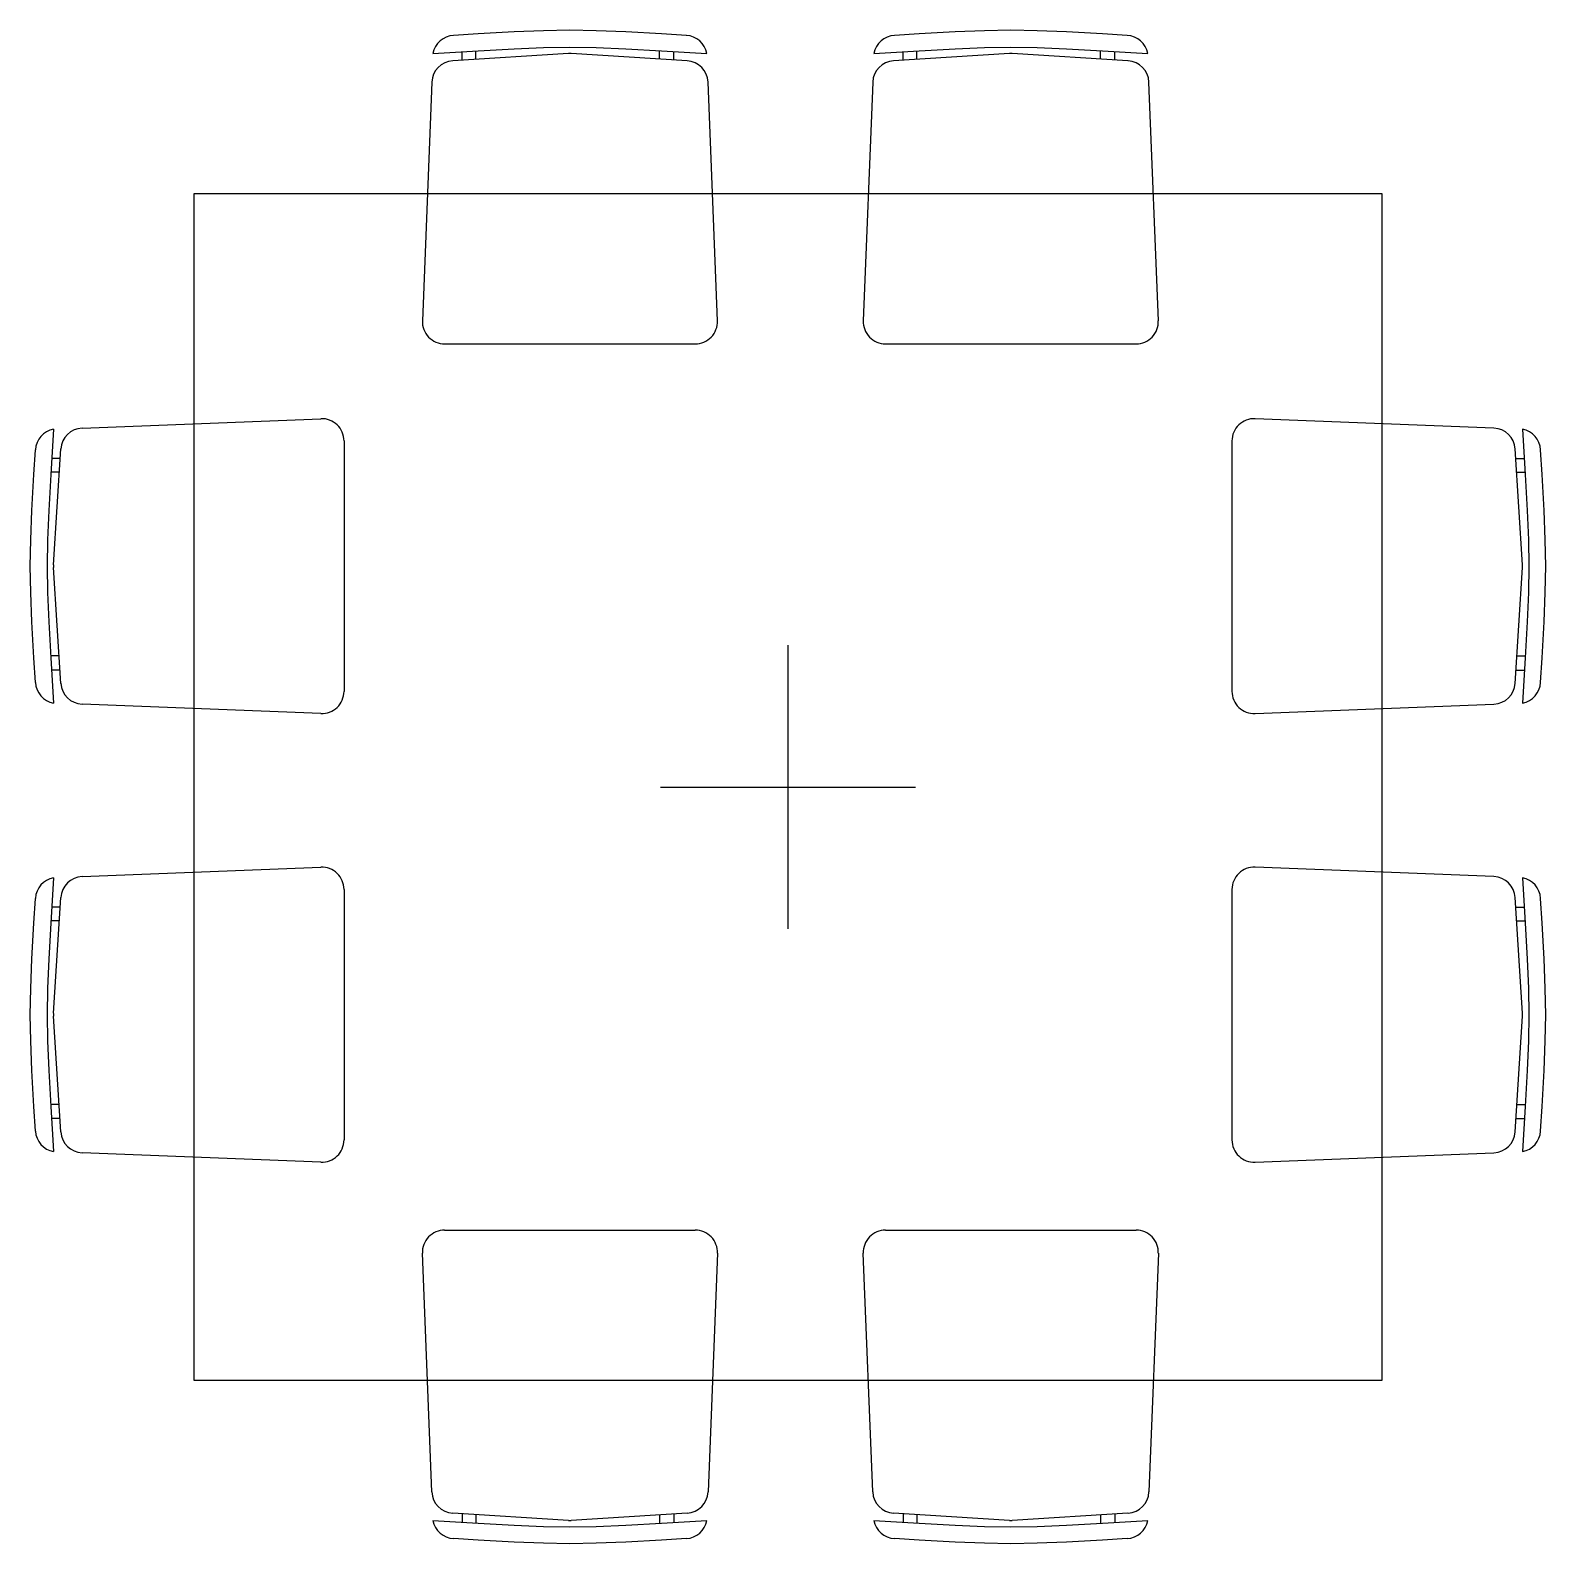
# Model space of a CAD drawing. Extents: x -1.02 to 1.02, y -1.02 to 1.02.
import ezdxf

# ---------------------------------------------------------------- set-up
doc = ezdxf.new("R2010")
doc.units = 0
doc.layers.get('0').update_dxf_attribs({"linetype": 'CONTINUOUS'})

msp = doc.modelspace()

# ---------------------------------------------------------------- linework, layer by layer
at = {"color": 0}
for p, q in [((-0.4174, 1.0151), (-0.4507, 1.013)), ((-0.369, 1.0177), (-0.4174, 1.0151)), ((-0.3293, 1.0193), (-0.369, 1.0177)), ((-0.2939, 1.0199), (-0.3293, 1.0193)), ((-0.2585, 1.0193), (-0.2939, 1.0199)), ((-0.2187, 1.0177), (-0.2585, 1.0193)), ((-0.1703, 1.0151), (-0.2187, 1.0177)), ((-0.137, 1.013), (-0.1703, 1.0151)), ((0.1766, 1.0151), (0.1434, 1.013)), ((0.225, 1.0177), (0.1766, 1.0151)), ((0.2648, 1.0193), (0.225, 1.0177)), ((0.3002, 1.0199), (0.2648, 1.0193)), ((0.3356, 1.0193), (0.3002, 1.0199)), ((0.3753, 1.0177), (0.3356, 1.0193)), ((0.4238, 1.0151), (0.3753, 1.0177)), ((0.457, 1.013), (0.4238, 1.0151)), ((-0.4784, 0.9886), (-0.4174, 0.9923)), ((-0.2957, 0.9884), (-0.4518, 0.9788)), ((-0.439, 0.9796), (-0.439, 0.991)), ((-0.4205, 0.9808), (-0.4205, 0.9921)), ((-0.4174, 0.9923), (-0.369, 0.995)), ((-0.369, 0.995), (-0.3293, 0.9966)), ((-0.3293, 0.9966), (-0.2939, 0.9971)), ((-0.2939, 0.9971), (-0.2585, 0.9966)), ((-0.1359, 0.9788), (-0.292, 0.9884)), ((-0.2585, 0.9966), (-0.2187, 0.995)), ((-0.2187, 0.995), (-0.1703, 0.9923)), ((-0.173, 0.9811), (-0.173, 0.9924)), ((-0.1703, 0.9923), (-0.1094, 0.9886)), ((-0.1537, 0.9799), (-0.1537, 0.9913)), ((0.1157, 0.9886), (0.1766, 0.9923)), ((0.2983, 0.9884), (0.1422, 0.9788)), ((0.1551, 0.9796), (0.1551, 0.991)), ((0.1736, 0.9808), (0.1736, 0.9921)), ((0.1766, 0.9923), (0.225, 0.995)), ((0.225, 0.995), (0.2648, 0.9966)), ((0.2648, 0.9966), (0.3002, 0.9971)), ((0.3002, 0.9971), (0.3356, 0.9966)), ((0.4581, 0.9788), (0.302, 0.9884)), ((0.3356, 0.9966), (0.3753, 0.995)), ((0.3753, 0.995), (0.4238, 0.9923)), ((0.4211, 0.9811), (0.4211, 0.9924)), ((0.4238, 0.9923), (0.4847, 0.9886)), ((0.4403, 0.9799), (0.4403, 0.9913)), ((-0.4799, 0.9501), (-0.4926, 0.6283)), ((-0.0951, 0.6283), (-0.1078, 0.9501)), ((0.1141, 0.9501), (0.1014, 0.6283)), ((0.499, 0.6283), (0.4863, 0.9501)), ((-0.8, 0.8), (0.8, 0.8)), ((-0.8, -0.8), (-0.8, 0.8)), ((0.8, 0.8), (0.8, -0.8)), ((-0.4627, 0.5972), (-0.1251, 0.5972)), ((0.1314, 0.5972), (0.469, 0.5972)), ((-0.9512, 0.4837), (-0.6295, 0.4964)), ((0.9511, 0.4837), (0.6294, 0.4964)), ((-0.9897, 0.4821), (-0.9934, 0.4212)), ((0.9896, 0.4821), (0.9933, 0.4212)), ((-1.0162, 0.4212), (-1.0142, 0.4545)), ((-0.9896, 0.2995), (-0.9799, 0.4556)), ((-0.5983, 0.4664), (-0.5983, 0.1289)), ((0.5982, 0.4664), (0.5982, 0.1289)), ((0.9895, 0.2995), (0.9799, 0.4556)), ((1.0161, 0.4212), (1.0141, 0.4545)), ((-0.9807, 0.4428), (-0.9921, 0.4428)), ((0.9807, 0.4428), (0.992, 0.4428)), ((-1.0189, 0.3728), (-1.0162, 0.4212)), ((-0.9934, 0.4212), (-0.9961, 0.3728)), ((-0.9819, 0.4242), (-0.9932, 0.4242)), ((0.9818, 0.4242), (0.9932, 0.4242)), ((0.9933, 0.4212), (0.996, 0.3728)), ((1.0188, 0.3728), (1.0161, 0.4212)), ((-1.0205, 0.3331), (-1.0189, 0.3728)), ((-0.9961, 0.3728), (-0.9977, 0.3331)), ((0.996, 0.3728), (0.9976, 0.3331)), ((1.0204, 0.3331), (1.0188, 0.3728)), ((-1.021, 0.2977), (-1.0205, 0.3331)), ((-0.9977, 0.3331), (-0.9982, 0.2977)), ((0.9976, 0.3331), (0.9982, 0.2977)), ((1.0209, 0.2977), (1.0204, 0.3331)), ((-1.0205, 0.2622), (-1.021, 0.2977)), ((-0.9982, 0.2977), (-0.9977, 0.2622)), ((-0.9799, 0.1397), (-0.9896, 0.2958)), ((0.9799, 0.1397), (0.9895, 0.2958)), ((0.9982, 0.2977), (0.9976, 0.2622)), ((1.0204, 0.2622), (1.0209, 0.2977)), ((-1.0189, 0.2225), (-1.0205, 0.2622)), ((-0.9977, 0.2622), (-0.9961, 0.2225)), ((0.9976, 0.2622), (0.996, 0.2225)), ((1.0188, 0.2225), (1.0204, 0.2622)), ((-1.0162, 0.1741), (-1.0189, 0.2225)), ((-0.9961, 0.2225), (-0.9934, 0.1741)), ((0.996, 0.2225), (0.9933, 0.1741)), ((1.0161, 0.1741), (1.0188, 0.2225)), ((0, -0.191), (0, 0.191)), ((-1.0142, 0.1408), (-1.0162, 0.1741)), ((-0.9822, 0.1768), (-0.9936, 0.1768)), ((-0.9934, 0.1741), (-0.9897, 0.1132)), ((0.9822, 0.1768), (0.9935, 0.1768)), ((0.9933, 0.1741), (0.9896, 0.1132)), ((1.0141, 0.1408), (1.0161, 0.1741)), ((-0.981, 0.1575), (-0.9924, 0.1575)), ((0.981, 0.1575), (0.9923, 0.1575)), ((-0.6295, 0.0989), (-0.9512, 0.1116)), ((0.6294, 0.0989), (0.9511, 0.1116)), ((-0.1718, 0), (0.1718, 0)), ((-0.9897, -0.1224), (-0.9934, -0.1833)), ((-0.9512, -0.1208), (-0.6295, -0.1081)), ((0.9511, -0.1208), (0.6294, -0.1081)), ((0.9896, -0.1224), (0.9933, -0.1833)), ((-0.5983, -0.1381), (-0.5983, -0.4757)), ((0.5982, -0.1381), (0.5982, -0.4757)), ((-1.0162, -0.1833), (-1.0142, -0.1501)), ((-0.9807, -0.1618), (-0.9921, -0.1618)), ((-0.9896, -0.305), (-0.9799, -0.1489)), ((0.9895, -0.305), (0.9799, -0.1489)), ((0.9807, -0.1618), (0.992, -0.1618)), ((1.0161, -0.1833), (1.0141, -0.1501)), ((-1.0188, -0.2317), (-1.0162, -0.1833)), ((-0.9934, -0.1833), (-0.9961, -0.2317)), ((-0.9819, -0.1803), (-0.9932, -0.1803)), ((0.9818, -0.1803), (0.9932, -0.1803)), ((0.9933, -0.1833), (0.996, -0.2317)), ((1.0188, -0.2317), (1.0161, -0.1833)), ((-1.0204, -0.2715), (-1.0188, -0.2317)), ((-0.9961, -0.2317), (-0.9977, -0.2715)), ((0.996, -0.2317), (0.9976, -0.2715)), ((1.0204, -0.2715), (1.0188, -0.2317)), ((-1.021, -0.3069), (-1.0204, -0.2715)), ((-0.9977, -0.2715), (-0.9982, -0.3069)), ((0.9976, -0.2715), (0.9982, -0.3069)), ((1.0209, -0.3069), (1.0204, -0.2715)), ((-1.0204, -0.3423), (-1.021, -0.3069)), ((-0.9982, -0.3069), (-0.9977, -0.3423)), ((-0.9799, -0.4648), (-0.9896, -0.3087)), ((0.9799, -0.4648), (0.9895, -0.3087)), ((0.9982, -0.3069), (0.9976, -0.3423)), ((1.0204, -0.3423), (1.0209, -0.3069)), ((-1.0188, -0.382), (-1.0204, -0.3423)), ((-0.9977, -0.3423), (-0.9961, -0.382)), ((0.9976, -0.3423), (0.996, -0.382)), ((1.0188, -0.382), (1.0204, -0.3423)), ((-1.0162, -0.4305), (-1.0188, -0.382)), ((-0.9961, -0.382), (-0.9934, -0.4305)), ((0.996, -0.382), (0.9933, -0.4305)), ((1.0161, -0.4305), (1.0188, -0.382)), ((-0.9822, -0.4278), (-0.9935, -0.4278)), ((0.9822, -0.4278), (0.9935, -0.4278)), ((-1.0142, -0.4637), (-1.0162, -0.4305)), ((-0.9934, -0.4305), (-0.9897, -0.4914)), ((-0.981, -0.447), (-0.9924, -0.447)), ((0.981, -0.447), (0.9923, -0.447)), ((0.9933, -0.4305), (0.9896, -0.4914)), ((1.0141, -0.4637), (1.0161, -0.4305)), ((-0.6295, -0.5056), (-0.9512, -0.4929)), ((0.6294, -0.5056), (0.9511, -0.4929)), ((-0.4627, -0.5972), (-0.1251, -0.5972)), ((0.1314, -0.5972), (0.469, -0.5972)), ((-0.4799, -0.9501), (-0.4926, -0.6283)), ((-0.0951, -0.6283), (-0.1078, -0.9501)), ((0.1141, -0.9501), (0.1014, -0.6283)), ((0.499, -0.6283), (0.4863, -0.9501)), ((0.8, -0.8), (-0.8, -0.8)), ((-0.2957, -0.9884), (-0.4518, -0.9788)), ((-0.439, -0.9796), (-0.439, -0.991)), ((-0.1359, -0.9788), (-0.292, -0.9884)), ((-0.1537, -0.9799), (-0.1537, -0.9913)), ((0.2983, -0.9884), (0.1422, -0.9788)), ((0.1551, -0.9796), (0.1551, -0.991)), ((0.4581, -0.9788), (0.302, -0.9884)), ((0.4403, -0.9799), (0.4403, -0.9913)), ((-0.4784, -0.9886), (-0.4174, -0.9923)), ((-0.4205, -0.9808), (-0.4205, -0.9921)), ((-0.4174, -0.9923), (-0.369, -0.995)), ((-0.369, -0.995), (-0.3293, -0.9966)), ((-0.3293, -0.9966), (-0.2939, -0.9971)), ((-0.2939, -0.9971), (-0.2585, -0.9966)), ((-0.2585, -0.9966), (-0.2187, -0.995)), ((-0.2187, -0.995), (-0.1703, -0.9923)), ((-0.173, -0.9811), (-0.173, -0.9924)), ((-0.1703, -0.9923), (-0.1094, -0.9886)), ((0.1157, -0.9886), (0.1766, -0.9923)), ((0.1736, -0.9808), (0.1736, -0.9921)), ((0.1766, -0.9923), (0.225, -0.995)), ((0.225, -0.995), (0.2648, -0.9966)), ((0.2648, -0.9966), (0.3002, -0.9971)), ((0.3002, -0.9971), (0.3356, -0.9966)), ((0.3356, -0.9966), (0.3753, -0.995)), ((0.3753, -0.995), (0.4238, -0.9923)), ((0.4211, -0.9811), (0.4211, -0.9924)), ((0.4238, -0.9923), (0.4847, -0.9886)), ((-0.4174, -1.0151), (-0.4507, -1.013)), ((-0.369, -1.0177), (-0.4174, -1.0151)), ((-0.3293, -1.0193), (-0.369, -1.0177)), ((-0.2939, -1.0199), (-0.3293, -1.0193)), ((-0.2585, -1.0193), (-0.2939, -1.0199)), ((-0.2187, -1.0177), (-0.2585, -1.0193)), ((-0.1703, -1.0151), (-0.2187, -1.0177)), ((-0.137, -1.013), (-0.1703, -1.0151)), ((0.1766, -1.0151), (0.1434, -1.013)), ((0.225, -1.0177), (0.1766, -1.0151)), ((0.2648, -1.0193), (0.225, -1.0177)), ((0.3002, -1.0199), (0.2648, -1.0193)), ((0.3356, -1.0193), (0.3002, -1.0199)), ((0.3753, -1.0177), (0.3356, -1.0193)), ((0.4238, -1.0151), (0.3753, -1.0177)), ((0.457, -1.013), (0.4238, -1.0151))]:
    msp.add_line(p, q, dxfattribs=at)
for centre, start, end in [((-0.4489, 0.9831), 93.4814, 169.4682), ((-0.1389, 0.9831), 10.5318, 86.5186), ((0.1452, 0.9831), 93.4814, 169.4682), ((0.4552, 0.9831), 10.5318, 86.5186), ((-0.2939, 0.9585), 86.4772, 93.5228), ((0.3002, 0.9585), 86.4772, 93.5228), ((-0.45, 0.9489), 93.5228, 177.7395), ((-0.1378, 0.9489), 2.2605, 86.4772), ((0.1441, 0.9489), 93.5228, 177.7395), ((0.4563, 0.9489), 2.2605, 86.4772), ((-0.4627, 0.6272), 177.7395, 270), ((-0.1251, 0.6272), 270, 2.2605), ((0.1314, 0.6272), 177.7395, 270), ((0.469, 0.6272), 270, 2.2605), ((-0.6283, 0.4664), 0, 92.2605), ((0.6282, 0.4664), 87.7395, 180), ((-0.9842, 0.4527), 100.5318, 176.5186), ((-0.95, 0.4537), 92.2605, 176.4772), ((0.9499, 0.4537), 3.5228, 87.7395), ((0.9842, 0.4527), 3.4814, 79.4682), ((-0.9596, 0.2977), 176.4772, 183.5228), ((0.9596, 0.2977), 356.4772, 3.5228), ((-0.9842, 0.1427), 183.4814, 259.4682), ((-0.95, 0.1416), 183.5228, 267.7395), ((-0.6283, 0.1289), 267.7395, 360), ((0.6282, 0.1289), 180, 272.2605), ((0.9499, 0.1416), 272.2605, 356.4772), ((0.9842, 0.1427), 280.5318, 356.5186), ((-0.9842, -0.1519), 100.5318, 176.5186), ((-0.95, -0.1508), 92.2605, 176.4772), ((-0.6283, -0.1381), 0, 92.2605), ((0.6282, -0.1381), 87.7395, 180), ((0.9499, -0.1508), 3.5228, 87.7395), ((0.9842, -0.1519), 3.4814, 79.4682), ((-0.9596, -0.3069), 176.4772, 183.5228), ((0.9596, -0.3069), 356.4772, 3.5228), ((-0.9842, -0.4619), 183.4814, 259.4682), ((-0.95, -0.463), 183.5228, 267.7395), ((0.9499, -0.463), 272.2605, 356.4772), ((0.9842, -0.4619), 280.5318, 356.5186), ((-0.6283, -0.4757), 267.7395, 360), ((0.6282, -0.4757), 180, 272.2605), ((-0.4627, -0.6272), 90, 182.2605), ((-0.1251, -0.6272), 357.7395, 90), ((0.1314, -0.6272), 90, 182.2605), ((0.469, -0.6272), 357.7395, 90), ((-0.45, -0.9489), 182.2605, 266.4772), ((-0.1378, -0.9489), 273.5228, 357.7395), ((0.1441, -0.9489), 182.2605, 266.4772), ((0.4563, -0.9489), 273.5228, 357.7395), ((-0.4489, -0.9831), 190.5318, 266.5186), ((-0.2939, -0.9585), 266.4772, 273.5228), ((-0.1389, -0.9831), 273.4814, 349.4682), ((0.1452, -0.9831), 190.5318, 266.5186), ((0.3002, -0.9585), 266.4772, 273.5228), ((0.4552, -0.9831), 273.4814, 349.4682)]:
    msp.add_arc(centre, 0.03, start, end, dxfattribs=at)

doc.saveas('drawing.dxf')
